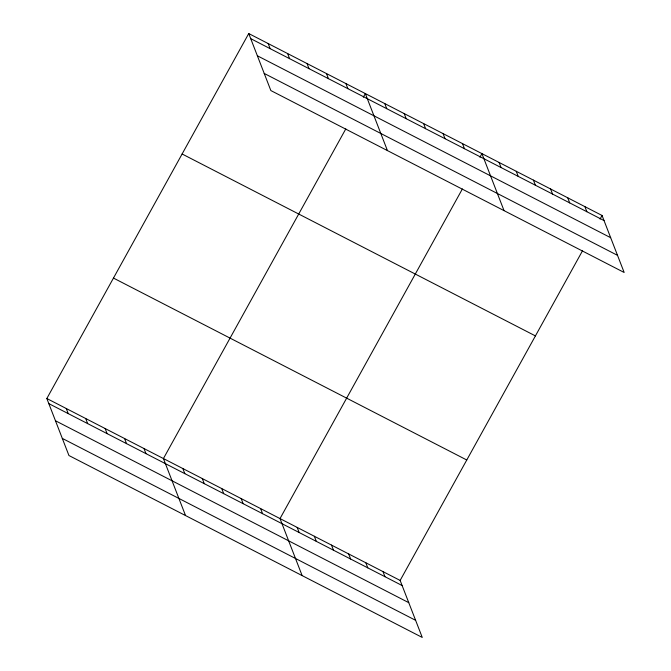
<?xml version="1.0" encoding="UTF-8"?>
<svg xmlns="http://www.w3.org/2000/svg" width="671" height="671" viewBox="0 0 671 671"><rect width="100%" height="100%" fill="white"/><g stroke="black" fill="none" stroke-linecap="round" stroke-linejoin="round"><path stroke-width="1.01" d="M46.836 398.515L400.142 580.44L422.26 637.45L68.945 455.525L46.836 398.515L248.74 33.55L602.055 215.475L624.164 272.485L270.858 90.56L248.74 33.55M345.8 128.899L163.43 458.553L185.54 515.563M363.33 97.203L365.334 93.588L387.444 150.598M462.386 188.937L280.017 518.582L302.135 575.601M479.924 157.24L481.929 153.617L504.038 210.627M400.142 580.44L582.512 250.786M600.05 219.09L602.055 215.475M250.719 38.65L604.026 220.566M257.362 55.777L610.677 237.702M264.206 73.433L617.521 255.349M182.109 153.986L535.424 335.911M113.466 278.079L466.773 460.004M48.815 403.615L402.122 585.54M55.458 420.751L408.765 602.667M62.302 438.398L415.617 620.323M584.894 206.634L586.865 211.734M567.733 197.802L569.704 202.894M550.572 188.962L552.543 194.062M533.411 180.13L535.383 185.221M516.251 171.29L518.222 176.389M499.09 162.457L501.061 167.549M462.495 143.611L464.475 148.71M443.061 133.604L445.041 138.704M423.627 123.598L425.607 128.698M404.202 113.592L406.173 118.692M384.768 103.586L386.739 108.685M345.9 83.581L347.88 88.673M326.467 73.575L328.446 78.666M307.041 63.569L309.012 68.668M287.607 53.563L289.587 58.662M268.174 43.556L270.153 48.656M382.982 571.6L384.961 576.699M365.821 562.768L367.8 567.867M348.66 553.927L350.639 559.027M331.499 545.095L333.479 550.195M314.338 536.255L316.318 541.354M297.178 527.423L299.157 532.522M260.591 508.584L262.562 513.676M241.157 498.578L243.137 503.669M221.724 488.572L223.703 493.663M202.29 478.566L204.269 483.665M182.856 468.559L184.835 473.659M143.997 448.547L145.976 453.646M124.563 438.54L126.542 443.64M105.129 428.534L107.108 433.634M85.695 418.528L87.675 423.627M66.27 408.522L68.241 413.621"/></g></svg>
